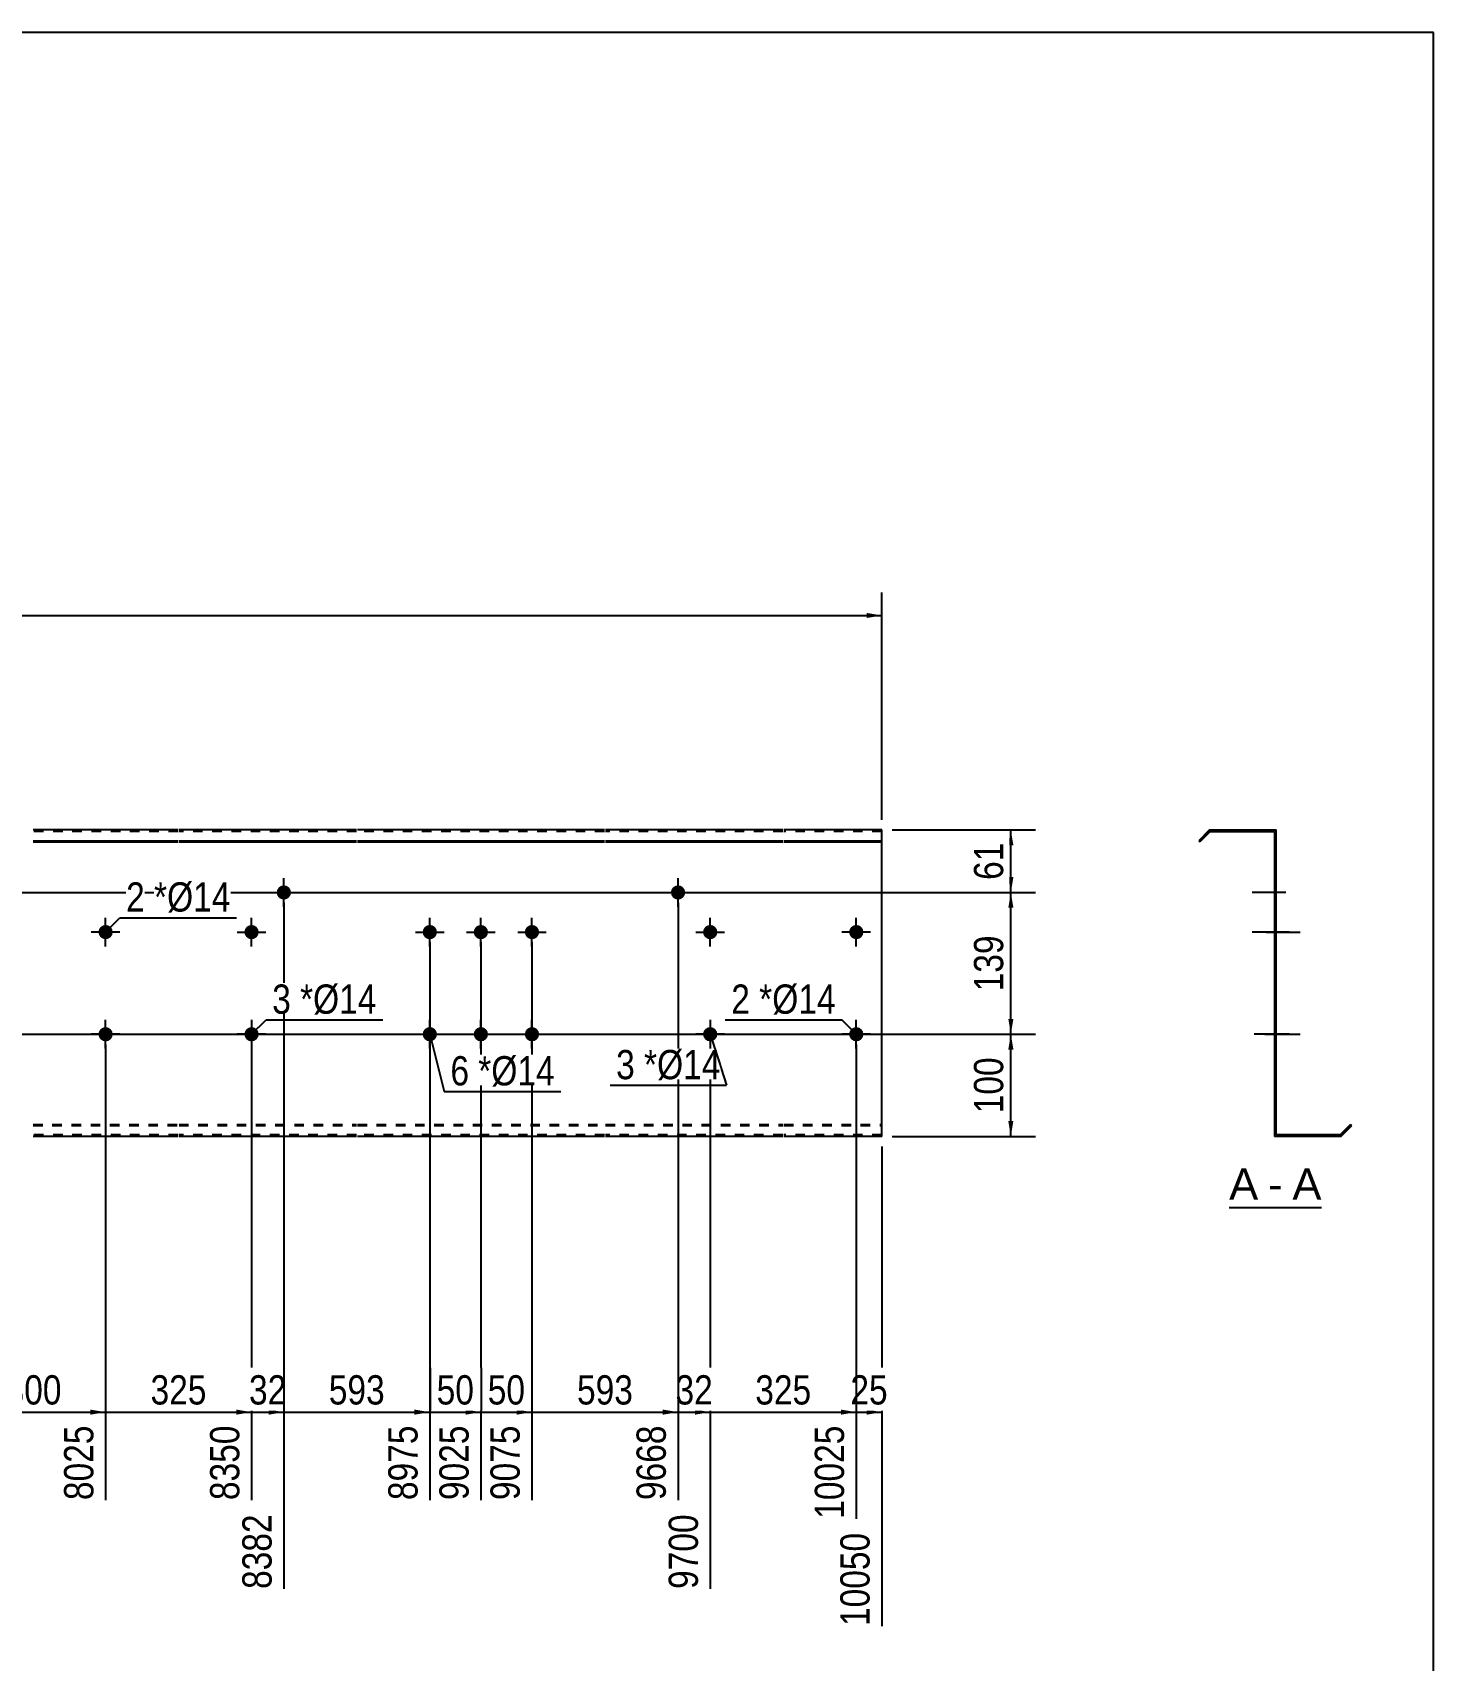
# Model space of a CAD drawing. Header units: millimetres. Extents: x -42 to 361, y -184 to 93.
# Drawn here: x 223.6 to 360.7, y -66.3 to 93.1 of the extents above; entities that cross this region are included whole.
import ezdxf

# ---------------------------------------------------------------- set-up
doc = ezdxf.new("R2010")
doc.units = ezdxf.units.MM
doc.linetypes.add('DXK_LINE_DOT1', pattern=[1.8814, 0.9407, -0.9407])
doc.styles.add('Arial', font='ARIAL.TTF', dxfattribs={"height": 0.2})
doc.styles.add('Arial Narrow', font='ARIALN.TTF', dxfattribs={"height": 0.2})

# ---------------------------------------------------------------- blocks, each defined once
blk = doc.blocks.new('Unknown-628701204-1200')
at = {"color": 5, "linetype": 'Continuous'}
for p, q in [((360.73, 93.07), (-39.27, 93.07)), ((360.73, -183.93), (360.73, 93.07))]:
    blk.add_line(p, q, dxfattribs=at)
blk = doc.blocks.new('Unknown-628701204-12 - 2001')
at = {"color": 7, "linetype": 'Continuous'}
blk.add_line((340.73, -21.95), (349.76, -21.95), dxfattribs=at)
at = {"color": 0, "linetype": 'Continuous'}
for points in [[(343.57, -21.2), (343.57, -18), (340.73, -18), (340.73, -21.2)], [(345.96, -21.2), (345.96, -18), (344.53, -18), (344.53, -21.2)], [(349.76, -21.2), (349.76, -18), (346.92, -18), (346.92, -21.2)]]:
    blk.add_wipeout(points, dxfattribs=at)
at = {"color": 96, "linetype": 'Continuous', "style": 'Arial'}
for s, p in [('A', (340.73, -21.2)), ('A', (346.92, -21.2)), ('-', (344.53, -21.2))]:
    blk.add_text(s, height=3.06, dxfattribs=at).set_placement(p)
blk = doc.blocks.new('Part-628701204-1239 - 1220')
at = {"color": 2, "linetype": 'Continuous'}
for p, q in [((237.83, 15), (223.64, 15)), ((255.29, 15), (237.93, 15)), ((279.58, 15), (255.39, 15)), ((297.03, 15), (279.68, 15)), ((306.73, 15), (297.13, 15)), ((306.73, 13.94), (306.73, 15)), ((223.64, 13.94), (237.83, 13.94)), ((223.64, 13.83), (237.83, 13.83)), ((237.93, 13.94), (255.29, 13.94)), ((237.93, 13.83), (255.29, 13.83)), ((255.39, 13.94), (279.58, 13.94)), ((255.39, 13.83), (279.58, 13.83)), ((279.68, 13.94), (297.03, 13.94)), ((279.68, 13.83), (297.03, 13.83)), ((297.13, 13.94), (306.73, 13.94)), ((297.13, 13.83), (306.73, 13.83)), ((306.73, -15), (306.73, 13.94)), ((237.83, -15), (223.64, -15)), ((255.29, -15), (237.93, -15)), ((279.58, -15), (255.39, -15)), ((297.03, -15), (279.68, -15)), ((306.73, -15), (297.13, -15))]:
    blk.add_line(p, q, dxfattribs=at)
at = {"color": 7, "linetype": 'DXK_LINE_DOT1'}
for p, q in [((237.83, 14.85), (223.64, 14.85)), ((255.29, 14.85), (237.93, 14.85)), ((279.58, 14.85), (255.39, 14.85)), ((297.03, 14.85), (279.68, 14.85)), ((306.73, 14.85), (297.13, 14.85)), ((223.64, -13.83), (237.83, -13.83)), ((223.64, -13.94), (237.83, -13.94)), ((237.93, -13.83), (255.29, -13.83)), ((237.93, -13.94), (255.29, -13.94)), ((255.39, -13.83), (279.58, -13.83)), ((255.39, -13.94), (279.58, -13.94)), ((279.68, -13.83), (297.03, -13.83)), ((279.68, -13.94), (297.03, -13.94)), ((297.13, -13.83), (306.73, -13.83)), ((297.13, -13.94), (306.73, -13.94)), ((237.83, -14.85), (223.64, -14.85)), ((255.29, -14.85), (237.93, -14.85)), ((279.58, -14.85), (255.39, -14.85)), ((297.03, -14.85), (279.68, -14.85)), ((306.73, -14.85), (297.13, -14.85))]:
    blk.add_line(p, q, dxfattribs=at)
blk = doc.blocks.new('Bolt-628701204-1305 - 1220')
at = {"linetype": 'Continuous'}
blk.add_hatch(color=3, dxfattribs=at).paths.add_polyline_path([(245.73, -5, -1), (244.33, -5, -1)])
at = {"color": 3, "linetype": 'Continuous'}
for p, q in [((245.03, -3.6), (245.03, -6.4)), ((246.43, -5), (243.63, -5))]:
    blk.add_line(p, q, dxfattribs=at)
blk = doc.blocks.new('Bolt-628701204-1300 - 1220')
at = {"linetype": 'Continuous'}
blk.add_hatch(color=3, dxfattribs=at).paths.add_polyline_path([(286.08, 8.88, -1), (287.48, 8.88, -1)])
at = {"color": 3, "linetype": 'Continuous'}
for p, q in [((286.78, 7.48), (286.78, 10.28)), ((285.38, 8.88), (288.18, 8.88))]:
    blk.add_line(p, q, dxfattribs=at)
blk = doc.blocks.new('Bolt-628701204-1267 - 1220')
at = {"linetype": 'Continuous'}
for points in [[(230.04, 5, -1), (231.44, 5, -1)], [(303.53, 5, -1), (304.93, 5, -1)]]:
    blk.add_hatch(color=3, dxfattribs=at).paths.add_polyline_path(points)
at = {"color": 3, "linetype": 'Continuous'}
for p, q in [((230.74, 3.6), (230.74, 6.4)), ((304.23, 3.6), (304.23, 6.4)), ((232.14, 5), (229.34, 5)), ((305.63, 5), (302.83, 5))]:
    blk.add_line(p, q, dxfattribs=at)
blk = doc.blocks.new('Bolt-628701204-1295 - 1220')
at = {"linetype": 'Continuous'}
blk.add_hatch(color=3, dxfattribs=at).paths.add_polyline_path([(247.49, 8.88, -1), (248.89, 8.88, -1)])
at = {"color": 3, "linetype": 'Continuous'}
for p, q in [((248.19, 7.48), (248.19, 10.28)), ((246.79, 8.88), (249.59, 8.88))]:
    blk.add_line(p, q, dxfattribs=at)
blk = doc.blocks.new('Bolt-628701204-1310 - 1220')
at = {"linetype": 'Continuous'}
blk.add_hatch(color=3, dxfattribs=at).paths.add_polyline_path([(244.33, 5, -1), (245.73, 5, -1)])
at = {"color": 3, "linetype": 'Continuous'}
for p, q in [((245.03, 3.6), (245.03, 6.4)), ((243.63, 5), (246.43, 5))]:
    blk.add_line(p, q, dxfattribs=at)
blk = doc.blocks.new('Bolt-628701204-1403 - 1220')
at = {"linetype": 'Continuous'}
blk.add_hatch(color=3, dxfattribs=at).paths.add_polyline_path([(289.23, 5, -1), (290.63, 5, -1)])
at = {"color": 3, "linetype": 'Continuous'}
for p, q in [((289.93, 3.6), (289.93, 6.4)), ((288.53, 5), (291.33, 5))]:
    blk.add_line(p, q, dxfattribs=at)
blk = doc.blocks.new('Bolt-628701204-1408 - 1220')
at = {"linetype": 'Continuous'}
blk.add_hatch(color=3, dxfattribs=at).paths.add_polyline_path([(290.63, -5, -1), (289.23, -5, -1)])
at = {"color": 3, "linetype": 'Continuous'}
for p, q in [((289.93, -3.6), (289.93, -6.4)), ((291.33, -5), (288.53, -5))]:
    blk.add_line(p, q, dxfattribs=at)
blk = doc.blocks.new('Bolt-628701204-1413 - 1220')
at = {"linetype": 'Continuous'}
for points in [[(261.78, 5, -1), (263.18, 5, -1)], [(266.78, 5, -1), (268.18, 5, -1)], [(271.78, 5, -1), (273.18, 5, -1)], [(261.78, -5, -1), (263.18, -5, -1)], [(266.78, -5, -1), (268.18, -5, -1)], [(271.78, -5, -1), (273.18, -5, -1)]]:
    blk.add_hatch(color=3, dxfattribs=at).paths.add_polyline_path(points)
at = {"color": 3, "linetype": 'Continuous'}
for p, q in [((262.48, 3.6), (262.48, 6.4)), ((267.48, 3.6), (267.48, 6.4)), ((272.48, 3.6), (272.48, 6.4)), ((261.08, 5), (263.88, 5)), ((266.08, 5), (268.88, 5)), ((271.08, 5), (273.88, 5)), ((262.48, -6.4), (262.48, -3.6)), ((267.48, -6.4), (267.48, -3.6)), ((272.48, -6.4), (272.48, -3.6)), ((261.08, -5), (263.88, -5)), ((266.08, -5), (268.88, -5)), ((271.08, -5), (273.88, -5))]:
    blk.add_line(p, q, dxfattribs=at)
blk = doc.blocks.new('Bolt-628701204-1418 - 1220')
at = {"linetype": 'Continuous'}
for points in [[(230.04, -5, -1), (231.44, -5, -1)], [(303.53, -5, -1), (304.93, -5, -1)]]:
    blk.add_hatch(color=3, dxfattribs=at).paths.add_polyline_path(points)
at = {"color": 3, "linetype": 'Continuous'}
for p, q in [((230.74, -6.4), (230.74, -3.6)), ((304.23, -6.4), (304.23, -3.6)), ((232.14, -5), (229.34, -5)), ((305.63, -5), (302.83, -5))]:
    blk.add_line(p, q, dxfattribs=at)
blk = doc.blocks.new('Bolt-628701204-2009 - 2001')
at = {"linetype": 'Continuous'}
blk.add_hatch(color=3, dxfattribs=at).paths.add_polyline_path([(345.32, -5.7), (345.32, -4.3), (345.17, -4.3), (345.17, -5.7)])
at = {"color": 3, "linetype": 'Continuous'}
for p, q in [((345.32, -4.3), (345.17, -4.3)), ((346.12, -5), (345.17, -5)), ((345.32, -5.7), (345.17, -5.7))]:
    blk.add_line(p, q, dxfattribs=at)
blk = doc.blocks.new('Bolt-628701204-2006 - 2001')
at = {"linetype": 'Continuous'}
blk.add_hatch(color=3, dxfattribs=at).paths.add_polyline_path([(345.32, -5.7), (345.32, -4.3), (345.17, -4.3), (345.17, -5.7)])
blk.add_hatch(color=3, dxfattribs=at).paths.add_polyline_path([(345.32, -5.7), (345.32, -4.3), (345.17, -4.3), (345.17, -5.7)])
at = {"color": 3, "linetype": 'Continuous'}
for p, q in [((345.17, -4.3), (345.32, -4.3)), ((345.17, -4.3), (345.32, -4.3)), ((344.22, -5), (346.97, -5)), ((344.22, -5), (346.97, -5)), ((345.17, -5.7), (345.32, -5.7)), ((345.17, -5.7), (345.32, -5.7))]:
    blk.add_line(p, q, dxfattribs=at)
blk = doc.blocks.new('Bolt-628701204-2007 - 2001')
at = {"linetype": 'Continuous'}
blk.add_hatch(color=3, dxfattribs=at).paths.add_polyline_path([(345.17, -4.3), (345.17, -5.7), (345.32, -5.7), (345.32, -4.3)])
blk.add_hatch(color=3, dxfattribs=at).paths.add_polyline_path([(345.17, -4.3), (345.17, -5.7), (345.32, -5.7), (345.32, -4.3)])
at = {"color": 3, "linetype": 'Continuous'}
for p, q in [((345.17, -4.3), (345.32, -4.3)), ((345.17, -4.3), (345.32, -4.3)), ((344.37, -5), (347.67, -5)), ((344.37, -5), (347.67, -5)), ((345.17, -5.7), (345.32, -5.7)), ((345.17, -5.7), (345.32, -5.7))]:
    blk.add_line(p, q, dxfattribs=at)
blk = doc.blocks.new('Bolt-628701204-2008 - 2001')
at = {"linetype": 'Continuous'}
for points in [[(345.17, 5.7), (345.17, 4.3), (345.32, 4.3), (345.32, 5.7)], [(345.17, 5.7), (345.17, 4.3), (345.32, 4.3), (345.32, 5.7)], [(345.17, 5.7), (345.17, 4.3), (345.32, 4.3), (345.32, 5.7)], [(345.17, -4.3), (345.17, -5.7), (345.32, -5.7), (345.32, -4.3)], [(345.17, -4.3), (345.17, -5.7), (345.32, -5.7), (345.32, -4.3)], [(345.17, -4.3), (345.17, -5.7), (345.32, -5.7), (345.32, -4.3)]]:
    blk.add_hatch(color=3, dxfattribs=at).paths.add_polyline_path(points)
at = {"color": 3, "linetype": 'Continuous'}
for p, q in [((346.62, 5), (343.32, 5)), ((346.62, 5), (343.32, 5)), ((346.62, 5), (343.32, 5)), ((345.32, 5.7), (345.17, 5.7)), ((345.32, 5.7), (345.17, 5.7)), ((345.32, 5.7), (345.17, 5.7)), ((345.32, 4.3), (345.17, 4.3)), ((345.32, 4.3), (345.17, 4.3)), ((345.32, 4.3), (345.17, 4.3)), ((345.32, -4.3), (345.17, -4.3)), ((345.32, -4.3), (345.17, -4.3)), ((345.32, -4.3), (345.17, -4.3)), ((346.62, -5), (343.32, -5)), ((346.62, -5), (343.32, -5)), ((346.62, -5), (343.32, -5)), ((345.32, -5.7), (345.17, -5.7)), ((345.32, -5.7), (345.17, -5.7)), ((345.32, -5.7), (345.17, -5.7))]:
    blk.add_line(p, q, dxfattribs=at)
blk = doc.blocks.new('Bolt-628701204-2010 - 2001')
at = {"linetype": 'Continuous'}
blk.add_hatch(color=3, dxfattribs=at).paths.add_polyline_path([(345.17, 5.7), (345.17, 4.3), (345.32, 4.3), (345.32, 5.7)])
at = {"color": 3, "linetype": 'Continuous'}
for p, q in [((346.27, 5), (342.97, 5)), ((345.32, 5.7), (345.17, 5.7)), ((345.32, 4.3), (345.17, 4.3))]:
    blk.add_line(p, q, dxfattribs=at)
blk = doc.blocks.new('Bolt-628701204-2011 - 2001')
at = {"linetype": 'Continuous'}
blk.add_hatch(color=3, dxfattribs=at).paths.add_polyline_path([(345.17, -4.3), (345.17, -5.7), (345.32, -5.7), (345.32, -4.3)])
blk.add_hatch(color=3, dxfattribs=at).paths.add_polyline_path([(345.17, -4.3), (345.17, -5.7), (345.32, -5.7), (345.32, -4.3)])
at = {"color": 3, "linetype": 'Continuous'}
for p, q in [((345.17, -4.3), (345.32, -4.3)), ((345.17, -4.3), (345.32, -4.3)), ((344.37, -5), (347.67, -5)), ((344.37, -5), (347.67, -5)), ((345.17, -5.7), (345.32, -5.7)), ((345.17, -5.7), (345.32, -5.7))]:
    blk.add_line(p, q, dxfattribs=at)
blk = doc.blocks.new('Bolt-628701204-2012 - 2001')
at = {"linetype": 'Continuous'}
for points in [[(345.17, 5.7), (345.17, 4.3), (345.32, 4.3), (345.32, 5.7)], [(345.17, 5.7), (345.17, 4.3), (345.32, 4.3), (345.32, 5.7)], [(345.17, 5.7), (345.17, 4.3), (345.32, 4.3), (345.32, 5.7)], [(345.17, -4.3), (345.17, -5.7), (345.32, -5.7), (345.32, -4.3)], [(345.17, -4.3), (345.17, -5.7), (345.32, -5.7), (345.32, -4.3)], [(345.17, -4.3), (345.17, -5.7), (345.32, -5.7), (345.32, -4.3)]]:
    blk.add_hatch(color=3, dxfattribs=at).paths.add_polyline_path(points)
at = {"color": 3, "linetype": 'Continuous'}
for p, q in [((346.62, 5), (343.32, 5)), ((346.62, 5), (343.32, 5)), ((346.62, 5), (343.32, 5)), ((345.32, 5.7), (345.17, 5.7)), ((345.32, 5.7), (345.17, 5.7)), ((345.32, 5.7), (345.17, 5.7)), ((345.32, 4.3), (345.17, 4.3)), ((345.32, 4.3), (345.17, 4.3)), ((345.32, 4.3), (345.17, 4.3)), ((345.32, -4.3), (345.17, -4.3)), ((345.32, -4.3), (345.17, -4.3)), ((345.32, -4.3), (345.17, -4.3)), ((346.62, -5), (343.32, -5)), ((346.62, -5), (343.32, -5)), ((346.62, -5), (343.32, -5)), ((345.32, -5.7), (345.17, -5.7)), ((345.32, -5.7), (345.17, -5.7)), ((345.32, -5.7), (345.17, -5.7))]:
    blk.add_line(p, q, dxfattribs=at)
blk = doc.blocks.new('Bolt-628701204-2013 - 2001')
at = {"linetype": 'Continuous'}
blk.add_hatch(color=3, dxfattribs=at).paths.add_polyline_path([(345.32, -5.7), (345.32, -4.3), (345.17, -4.3), (345.17, -5.7)])
at = {"color": 3, "linetype": 'Continuous'}
for p, q in [((345.32, -4.3), (345.17, -4.3)), ((346.12, -5), (345.17, -5)), ((345.32, -5.7), (345.17, -5.7))]:
    blk.add_line(p, q, dxfattribs=at)
blk = doc.blocks.new('Bolt-628701204-2014 - 2001')
at = {"linetype": 'Continuous'}
blk.add_hatch(color=3, dxfattribs=at).paths.add_polyline_path([(345.17, 5.7), (345.17, 4.3), (345.32, 4.3), (345.32, 5.7)])
at = {"color": 3, "linetype": 'Continuous'}
for p, q in [((346.27, 5), (342.97, 5)), ((345.32, 5.7), (345.17, 5.7)), ((345.32, 4.3), (345.17, 4.3))]:
    blk.add_line(p, q, dxfattribs=at)
blk = doc.blocks.new('Bolt-628701204-2015 - 2001')
at = {"linetype": 'Continuous'}
blk.add_hatch(color=3, dxfattribs=at).paths.add_polyline_path([(345.32, -5.7), (345.32, -4.3), (345.17, -4.3), (345.17, -5.7)])
blk.add_hatch(color=3, dxfattribs=at).paths.add_polyline_path([(345.32, -5.7), (345.32, -4.3), (345.17, -4.3), (345.17, -5.7)])
at = {"color": 3, "linetype": 'Continuous'}
for p, q in [((345.17, -4.3), (345.32, -4.3)), ((345.17, -4.3), (345.32, -4.3)), ((344.22, -5), (346.97, -5)), ((344.22, -5), (346.97, -5)), ((345.17, -5.7), (345.32, -5.7)), ((345.17, -5.7), (345.32, -5.7))]:
    blk.add_line(p, q, dxfattribs=at)
blk = doc.blocks.new('Bolt-628701204-2016 - 2001')
at = {"linetype": 'Continuous'}
blk.add_hatch(color=3, dxfattribs=at).paths.add_polyline_path([(345.32, -5.7), (345.32, -4.3), (345.17, -4.3), (345.17, -5.7)])
blk.add_hatch(color=3, dxfattribs=at).paths.add_polyline_path([(345.32, -5.7), (345.32, -4.3), (345.17, -4.3), (345.17, -5.7)])
at = {"color": 3, "linetype": 'Continuous'}
for p, q in [((345.17, -4.3), (345.32, -4.3)), ((345.17, -4.3), (345.32, -4.3)), ((344.22, -5), (346.97, -5)), ((344.22, -5), (346.97, -5)), ((345.17, -5.7), (345.32, -5.7)), ((345.17, -5.7), (345.32, -5.7))]:
    blk.add_line(p, q, dxfattribs=at)
blk = doc.blocks.new('Bolt-628701204-2017 - 2001')
at = {"linetype": 'Continuous'}
blk.add_hatch(color=3, dxfattribs=at).paths.add_polyline_path([(345.32, -5.7), (345.32, -4.3), (345.17, -4.3), (345.17, -5.7)])
blk.add_hatch(color=3, dxfattribs=at).paths.add_polyline_path([(345.32, -5.7), (345.32, -4.3), (345.17, -4.3), (345.17, -5.7)])
at = {"color": 3, "linetype": 'Continuous'}
for p, q in [((345.17, -4.3), (345.32, -4.3)), ((345.17, -4.3), (345.32, -4.3)), ((344.22, -5), (346.97, -5)), ((344.22, -5), (346.97, -5)), ((345.17, -5.7), (345.32, -5.7)), ((345.17, -5.7), (345.32, -5.7))]:
    blk.add_line(p, q, dxfattribs=at)
blk = doc.blocks.new('Bolt-628701204-2018 - 2001')
at = {"linetype": 'Continuous'}
for points in [[(345.32, 4.3), (345.32, 5.7), (345.17, 5.7), (345.17, 4.3)], [(345.32, -5.7), (345.32, -4.3), (345.17, -4.3), (345.17, -5.7)]]:
    blk.add_hatch(color=3, dxfattribs=at).paths.add_polyline_path(points)
at = {"color": 3, "linetype": 'Continuous'}
for p, q in [((345.32, 5), (343.17, 5)), ((345.32, 5.7), (345.17, 5.7)), ((345.32, 4.3), (345.17, 4.3)), ((345.32, -4.3), (345.17, -4.3)), ((345.32, -5), (343.17, -5)), ((345.32, -5.7), (345.17, -5.7))]:
    blk.add_line(p, q, dxfattribs=at)
blk = doc.blocks.new('Bolt-628701204-2019 - 2001')
at = {"linetype": 'Continuous'}
blk.add_hatch(color=3, dxfattribs=at).paths.add_polyline_path([(345.17, 5.7), (345.17, 4.3), (345.32, 4.3), (345.32, 5.7)])
at = {"color": 3, "linetype": 'Continuous'}
for p, q in [((346.27, 5), (342.97, 5)), ((345.32, 5.7), (345.17, 5.7)), ((345.32, 4.3), (345.17, 4.3))]:
    blk.add_line(p, q, dxfattribs=at)
blk = doc.blocks.new('Bolt-628701204-2020 - 2001')
at = {"linetype": 'Continuous'}
blk.add_hatch(color=3, dxfattribs=at).paths.add_polyline_path([(345.32, -5.7), (345.32, -4.3), (345.17, -4.3), (345.17, -5.7)])
at = {"color": 3, "linetype": 'Continuous'}
for p, q in [((345.32, -4.3), (345.17, -4.3)), ((346.12, -5), (345.17, -5)), ((345.32, -5.7), (345.17, -5.7))]:
    blk.add_line(p, q, dxfattribs=at)
blk = doc.blocks.new('Bolt-628701204-2021 - 2001')
at = {"linetype": 'Continuous'}
blk.add_hatch(color=3, dxfattribs=at).paths.add_polyline_path([(345.17, 9.58), (345.17, 8.18), (345.32, 8.18), (345.32, 9.58)])
at = {"color": 3, "linetype": 'Continuous'}
for p, q in [((345.32, 9.58), (345.17, 9.58)), ((346.27, 8.88), (342.97, 8.88)), ((345.32, 8.18), (345.17, 8.18))]:
    blk.add_line(p, q, dxfattribs=at)
blk = doc.blocks.new('Bolt-628701204-2022 - 2001')
at = {"linetype": 'Continuous'}
blk.add_hatch(color=3, dxfattribs=at).paths.add_polyline_path([(345.17, 9.58), (345.17, 8.18), (345.32, 8.18), (345.32, 9.58)])
at = {"color": 3, "linetype": 'Continuous'}
for p, q in [((345.32, 9.58), (345.17, 9.58)), ((346.27, 8.88), (342.97, 8.88)), ((345.32, 8.18), (345.17, 8.18))]:
    blk.add_line(p, q, dxfattribs=at)
blk = doc.blocks.new('Bolt-628701204-2023 - 2001')
at = {"linetype": 'Continuous'}
blk.add_hatch(color=3, dxfattribs=at).paths.add_polyline_path([(345.17, 5.7), (345.17, 4.3), (345.32, 4.3), (345.32, 5.7)])
blk.add_hatch(color=3, dxfattribs=at).paths.add_polyline_path([(345.17, 5.7), (345.17, 4.3), (345.32, 4.3), (345.32, 5.7)])
at = {"color": 3, "linetype": 'Continuous'}
for p, q in [((344.37, 5), (347.67, 5)), ((344.37, 5), (347.67, 5)), ((345.17, 5.7), (345.32, 5.7)), ((345.17, 5.7), (345.32, 5.7)), ((345.17, 4.3), (345.32, 4.3)), ((345.17, 4.3), (345.32, 4.3))]:
    blk.add_line(p, q, dxfattribs=at)
blk = doc.blocks.new('Part-628701204-2024 - 2001')
at = {"color": 2, "linetype": 'Continuous'}
for p, q in [((338.82, 15), (337.76, 13.94)), ((338.88, 14.85), (337.86, 13.83)), ((338.82, 15), (345.32, 15)), ((338.88, 14.85), (345.17, 14.85)), ((345.17, 14.85), (345.17, -15)), ((345.32, -14.85), (345.32, 15)), ((337.76, 13.94), (337.86, 13.83)), ((351.61, -14.85), (352.62, -13.83)), ((351.67, -15), (352.73, -13.94)), ((352.73, -13.94), (352.62, -13.83)), ((351.67, -15), (345.17, -15)), ((351.61, -14.85), (345.32, -14.85))]:
    blk.add_line(p, q, dxfattribs=at)
blk = doc.blocks.new('Bolt-628701204-2025 - 2001')
at = {"linetype": 'Continuous'}
blk.add_hatch(color=3, dxfattribs=at).paths.add_polyline_path([(345.17, 5.7), (345.17, 4.3), (345.32, 4.3), (345.32, 5.7)])
blk.add_hatch(color=3, dxfattribs=at).paths.add_polyline_path([(345.17, 5.7), (345.17, 4.3), (345.32, 4.3), (345.32, 5.7)])
at = {"color": 3, "linetype": 'Continuous'}
for p, q in [((344.37, 5), (347.67, 5)), ((344.37, 5), (347.67, 5)), ((345.17, 5.7), (345.32, 5.7)), ((345.17, 5.7), (345.32, 5.7)), ((345.17, 4.3), (345.32, 4.3)), ((345.17, 4.3), (345.32, 4.3))]:
    blk.add_line(p, q, dxfattribs=at)
blk = doc.blocks.new('Bolt-628701204-2026 - 2001')
at = {"linetype": 'Continuous'}
blk.add_hatch(color=3, dxfattribs=at).paths.add_polyline_path([(345.17, 9.58), (345.17, 8.18), (345.32, 8.18), (345.32, 9.58)])
at = {"color": 3, "linetype": 'Continuous'}
for p, q in [((345.32, 9.58), (345.17, 9.58)), ((346.27, 8.88), (342.97, 8.88)), ((345.32, 8.18), (345.17, 8.18))]:
    blk.add_line(p, q, dxfattribs=at)
blk = doc.blocks.new('Bolt-628701204-2027 - 2001')
at = {"linetype": 'Continuous'}
blk.add_hatch(color=3, dxfattribs=at).paths.add_polyline_path([(345.17, 9.58), (345.17, 8.18), (345.32, 8.18), (345.32, 9.58)])
at = {"color": 3, "linetype": 'Continuous'}
for p, q in [((345.32, 9.58), (345.17, 9.58)), ((346.27, 8.88), (342.97, 8.88)), ((345.32, 8.18), (345.17, 8.18))]:
    blk.add_line(p, q, dxfattribs=at)
blk = doc.blocks.new('Bolt-628701204-2028 - 2001')
at = {"linetype": 'Continuous'}
blk.add_hatch(color=3, dxfattribs=at).paths.add_polyline_path([(345.32, -5.7), (345.32, -4.3), (345.17, -4.3), (345.17, -5.7)])
at = {"color": 3, "linetype": 'Continuous'}
for p, q in [((345.32, -4.3), (345.17, -4.3)), ((346.12, -5), (345.17, -5)), ((345.32, -5.7), (345.17, -5.7))]:
    blk.add_line(p, q, dxfattribs=at)
blk = doc.blocks.new('Bolt-628701204-2029 - 2001')
at = {"linetype": 'Continuous'}
blk.add_hatch(color=3, dxfattribs=at).paths.add_polyline_path([(345.17, 5.7), (345.17, 4.3), (345.32, 4.3), (345.32, 5.7)])
at = {"color": 3, "linetype": 'Continuous'}
for p, q in [((346.27, 5), (342.97, 5)), ((345.32, 5.7), (345.17, 5.7)), ((345.32, 4.3), (345.17, 4.3))]:
    blk.add_line(p, q, dxfattribs=at)
blk = doc.blocks.new('Bolt-628701204-3229 - 2001')
at = {"linetype": 'Continuous'}
blk.add_hatch(color=3, dxfattribs=at).paths.add_polyline_path([(345.32, -5.7), (345.32, -4.3), (345.17, -4.3), (345.17, -5.7)])
blk.add_hatch(color=3, dxfattribs=at).paths.add_polyline_path([(345.32, -5.7), (345.32, -4.3), (345.17, -4.3), (345.17, -5.7)])
at = {"color": 3, "linetype": 'Continuous'}
for p, q in [((345.17, -4.3), (345.32, -4.3)), ((345.17, -4.3), (345.32, -4.3)), ((344.22, -5), (346.97, -5)), ((344.22, -5), (346.97, -5)), ((345.17, -5.7), (345.32, -5.7)), ((345.17, -5.7), (345.32, -5.7))]:
    blk.add_line(p, q, dxfattribs=at)
blk = doc.blocks.new('StraightDimension-628701204-4107 - 1220')
at = {"linetype": 'Continuous'}
blk.add_hatch(color=7, dxfattribs=at).paths.add_polyline_path([(270.98, -41.75), (272.48, -42), (270.98, -42.25)])
at = {"color": 7, "linetype": 'Continuous'}
for p, q in [((267.48, 4), (267.48, -50.61)), ((272.48, 4), (272.48, -50.61)), ((267.48, -42), (272.48, -42))]:
    blk.add_line(p, q, dxfattribs=at)
at = {"color": 0}
blk.add_wipeout([(272.41, -41.85), (272.41, -37.65), (267.55, -37.65), (267.55, -41.85)], dxfattribs=at)
at = {"color": 0, "linetype": 'Continuous'}
blk.add_wipeout([(271.88, -42.7), (267.68, -42.7), (267.68, -51.21), (271.88, -51.21)], dxfattribs=at)
at = {"color": 3, "style": 'Arial Narrow'}
blk.add_text('50', height=2.863, dxfattribs=at).set_placement((268.15, -41.25))
at = {"color": 3, "linetype": 'Continuous', "style": 'Arial Narrow'}
blk.add_text('9075', height=2.863, rotation=90.0002, dxfattribs=at).set_placement((271.28, -50.61))
blk = doc.blocks.new('StraightDimension-628701204-2171 - 1220')
at = {"linetype": 'Continuous'}
for points in [[(319.11, -6.5), (319.36, -5), (319.61, -6.5)], [(319.61, -13.5), (319.36, -15), (319.11, -13.5)]]:
    blk.add_hatch(color=7, dxfattribs=at).paths.add_polyline_path(points)
at = {"color": 7, "linetype": 'Continuous'}
for p, q in [((84.44, -5), (321.76, -5)), ((319.36, -15), (319.36, -5)), ((307.73, -15), (321.76, -15))]:
    blk.add_line(p, q, dxfattribs=at)
at = {"color": 0}
blk.add_wipeout([(319.21, -6.66), (315.01, -6.66), (315.01, -13.34), (319.21, -13.34)], dxfattribs=at)
at = {"color": 3, "style": 'Arial Narrow'}
blk.add_text('100', height=2.863, rotation=90.0002, dxfattribs=at).set_placement((318.61, -12.74))
blk = doc.blocks.new('StraightDimension-628701204-1456 - 1220')
at = {"linetype": 'Continuous'}
blk.add_hatch(color=7, dxfattribs=at).paths.add_polyline_path([(305.23, 36.25), (306.73, 36), (305.23, 35.75)])
at = {"color": 7, "linetype": 'Continuous'}
for p, q in [((306.73, 16), (306.73, 38.25)), ((0, 36), (306.73, 36))]:
    blk.add_line(p, q, dxfattribs=at)
blk = doc.blocks.new('StraightDimension-628701204-4111 - 1220')
at = {"linetype": 'Continuous'}
blk.add_hatch(color=7, dxfattribs=at).paths.add_polyline_path([(243.53, -41.75), (245.03, -42), (243.53, -42.25)])
at = {"color": 7, "linetype": 'Continuous'}
for p, q in [((230.74, -6), (230.74, -50.61)), ((245.03, -6), (245.03, -50.61)), ((230.74, -42), (245.03, -42))]:
    blk.add_line(p, q, dxfattribs=at)
at = {"color": 0}
blk.add_wipeout([(241.23, -41.85), (241.23, -37.65), (234.54, -37.65), (234.54, -41.85)], dxfattribs=at)
at = {"color": 0, "linetype": 'Continuous'}
blk.add_wipeout([(244.43, -42.7), (240.23, -42.7), (240.23, -51.21), (244.43, -51.21)], dxfattribs=at)
at = {"color": 3, "style": 'Arial Narrow'}
blk.add_text('325', height=2.863, dxfattribs=at).set_placement((235.14, -41.25))
at = {"color": 3, "linetype": 'Continuous', "style": 'Arial Narrow'}
blk.add_text('8350', height=2.863, rotation=90.0002, dxfattribs=at).set_placement((243.83, -50.61))
blk = doc.blocks.new('StraightDimension-628701204-2170 - 1220')
at = {"linetype": 'Continuous'}
for points in [[(319.11, 7.38), (319.36, 8.88), (319.61, 7.38)], [(319.61, -3.5), (319.36, -5), (319.11, -3.5)]]:
    blk.add_hatch(color=7, dxfattribs=at).paths.add_polyline_path(points)
at = {"color": 7, "linetype": 'Continuous'}
for p, q in [((66.99, 8.88), (321.76, 8.88)), ((319.36, -5), (319.36, 8.88)), ((84.44, -5), (321.76, -5))]:
    blk.add_line(p, q, dxfattribs=at)
at = {"color": 0}
blk.add_wipeout([(319.21, 5.28), (315.01, 5.28), (315.01, -1.4), (319.21, -1.4)], dxfattribs=at)
at = {"color": 3, "style": 'Arial Narrow'}
blk.add_text('139', height=2.863, rotation=90.0002, dxfattribs=at).set_placement((318.61, -0.8))
blk = doc.blocks.new('StraightDimension-628701204-4110 - 1220')
at = {"linetype": 'Continuous'}
blk.add_hatch(color=7, dxfattribs=at).paths.add_polyline_path([(246.69, -41.75), (248.19, -42), (246.69, -42.25)])
at = {"color": 7, "linetype": 'Continuous'}
for p, q in [((248.19, 7.88), (248.19, -59.31)), ((245.03, -6), (245.03, -50.61)), ((245.03, -42), (248.19, -42))]:
    blk.add_line(p, q, dxfattribs=at)
at = {"color": 0}
blk.add_wipeout([(249.04, -41.85), (249.04, -37.65), (244.18, -37.65), (244.18, -41.85)], dxfattribs=at)
at = {"color": 0, "linetype": 'Continuous'}
blk.add_wipeout([(247.59, -51.4), (243.39, -51.4), (243.39, -59.91), (247.59, -59.91)], dxfattribs=at)
at = {"color": 3, "style": 'Arial Narrow'}
blk.add_text('32', height=2.863, dxfattribs=at).set_placement((244.78, -41.25))
at = {"color": 3, "linetype": 'Continuous', "style": 'Arial Narrow'}
blk.add_text('8382', height=2.863, rotation=90.0002, dxfattribs=at).set_placement((246.99, -59.31))
blk = doc.blocks.new('StraightDimension-628701204-4103 - 1220')
at = {"linetype": 'Continuous'}
blk.add_hatch(color=7, dxfattribs=at).paths.add_polyline_path([(305.23, -41.75), (306.73, -42), (305.23, -42.25)])
at = {"color": 7, "linetype": 'Continuous'}
for p, q in [((304.23, -6), (304.23, -52.44)), ((306.73, -16), (306.73, -62.94)), ((304.23, -42), (306.73, -42))]:
    blk.add_line(p, q, dxfattribs=at)
at = {"color": 0}
blk.add_wipeout([(307.91, -41.85), (307.91, -37.65), (303.05, -37.65), (303.05, -41.85)], dxfattribs=at)
at = {"color": 0, "linetype": 'Continuous'}
blk.add_wipeout([(306.13, -53.2), (301.93, -53.2), (301.93, -63.54), (306.13, -63.54)], dxfattribs=at)
at = {"color": 3, "style": 'Arial Narrow'}
blk.add_text('25', height=2.863, dxfattribs=at).set_placement((303.65, -41.25))
at = {"color": 3, "linetype": 'Continuous', "style": 'Arial Narrow'}
blk.add_text('10050', height=2.863, rotation=90.0002, dxfattribs=at).set_placement((305.53, -62.94))
blk = doc.blocks.new('StraightDimension-628701204-2169 - 1220')
at = {"linetype": 'Continuous'}
for points in [[(319.11, 13.5), (319.36, 15), (319.61, 13.5)], [(319.61, 10.38), (319.36, 8.88), (319.11, 10.38)]]:
    blk.add_hatch(color=7, dxfattribs=at).paths.add_polyline_path(points)
at = {"color": 7, "linetype": 'Continuous'}
for p, q in [((307.73, 15), (321.76, 15)), ((319.36, 8.88), (319.36, 15)), ((66.99, 8.88), (321.76, 8.88))]:
    blk.add_line(p, q, dxfattribs=at)
at = {"color": 0}
blk.add_wipeout([(319.21, 14.37), (315.01, 14.37), (315.01, 9.51), (319.21, 9.51)], dxfattribs=at)
at = {"color": 3, "style": 'Arial Narrow'}
blk.add_text('61', height=2.863, rotation=90.0002, dxfattribs=at).set_placement((318.61, 10.11))
blk = doc.blocks.new('StraightDimension-628701204-4104 - 1220')
at = {"linetype": 'Continuous'}
blk.add_hatch(color=7, dxfattribs=at).paths.add_polyline_path([(302.73, -41.75), (304.23, -42), (302.73, -42.25)])
at = {"color": 7, "linetype": 'Continuous'}
for p, q in [((289.93, -6), (289.93, -59.31)), ((304.23, -6), (304.23, -52.44)), ((289.93, -42), (304.23, -42))]:
    blk.add_line(p, q, dxfattribs=at)
at = {"color": 0}
blk.add_wipeout([(300.42, -41.85), (300.42, -37.65), (293.74, -37.65), (293.74, -41.85)], dxfattribs=at)
at = {"color": 0, "linetype": 'Continuous'}
blk.add_wipeout([(303.63, -42.7), (299.43, -42.7), (299.43, -53.04), (303.63, -53.04)], dxfattribs=at)
at = {"color": 3, "style": 'Arial Narrow'}
blk.add_text('325', height=2.863, dxfattribs=at).set_placement((294.34, -41.25))
at = {"color": 3, "linetype": 'Continuous', "style": 'Arial Narrow'}
blk.add_text('10025', height=2.863, rotation=90.0002, dxfattribs=at).set_placement((303.03, -52.44))
blk = doc.blocks.new('StraightDimension-628701204-4105 - 1220')
at = {"linetype": 'Continuous'}
blk.add_hatch(color=7, dxfattribs=at).paths.add_polyline_path([(288.43, -41.75), (289.93, -42), (288.43, -42.25)])
at = {"color": 7, "linetype": 'Continuous'}
for p, q in [((286.78, 7.88), (286.78, -50.61)), ((289.93, -6), (289.93, -59.31)), ((286.78, -42), (289.93, -42))]:
    blk.add_line(p, q, dxfattribs=at)
at = {"color": 0}
blk.add_wipeout([(290.78, -41.85), (290.78, -37.65), (285.93, -37.65), (285.93, -41.85)], dxfattribs=at)
at = {"color": 0, "linetype": 'Continuous'}
blk.add_wipeout([(289.33, -51.4), (285.13, -51.4), (285.13, -59.91), (289.33, -59.91)], dxfattribs=at)
at = {"color": 3, "style": 'Arial Narrow'}
blk.add_text('32', height=2.863, dxfattribs=at).set_placement((286.53, -41.25))
at = {"color": 3, "linetype": 'Continuous', "style": 'Arial Narrow'}
blk.add_text('9700', height=2.863, rotation=90.0002, dxfattribs=at).set_placement((288.73, -59.31))
blk = doc.blocks.new('StraightDimension-628701204-4106 - 1220')
at = {"linetype": 'Continuous'}
blk.add_hatch(color=7, dxfattribs=at).paths.add_polyline_path([(285.28, -41.75), (286.78, -42), (285.28, -42.25)])
at = {"color": 7, "linetype": 'Continuous'}
for p, q in [((286.78, 7.88), (286.78, -50.61)), ((272.48, 4), (272.48, -50.61)), ((272.48, -42), (286.78, -42))]:
    blk.add_line(p, q, dxfattribs=at)
at = {"color": 0}
blk.add_wipeout([(282.97, -41.85), (282.97, -37.65), (276.29, -37.65), (276.29, -41.85)], dxfattribs=at)
at = {"color": 0, "linetype": 'Continuous'}
blk.add_wipeout([(286.18, -42.7), (281.98, -42.7), (281.98, -51.21), (286.18, -51.21)], dxfattribs=at)
at = {"color": 3, "style": 'Arial Narrow'}
blk.add_text('593', height=2.863, dxfattribs=at).set_placement((276.89, -41.25))
at = {"color": 3, "linetype": 'Continuous', "style": 'Arial Narrow'}
blk.add_text('9668', height=2.863, rotation=90.0002, dxfattribs=at).set_placement((285.58, -50.61))
blk = doc.blocks.new('StraightDimension-628701204-4108 - 1220')
at = {"linetype": 'Continuous'}
blk.add_hatch(color=7, dxfattribs=at).paths.add_polyline_path([(265.98, -41.75), (267.48, -42), (265.98, -42.25)])
at = {"color": 7, "linetype": 'Continuous'}
for p, q in [((262.48, 4), (262.48, -50.61)), ((267.48, 4), (267.48, -50.61)), ((262.48, -42), (267.48, -42))]:
    blk.add_line(p, q, dxfattribs=at)
at = {"color": 0}
blk.add_wipeout([(267.41, -41.85), (267.41, -37.65), (262.55, -37.65), (262.55, -41.85)], dxfattribs=at)
at = {"color": 0, "linetype": 'Continuous'}
blk.add_wipeout([(266.88, -42.7), (262.68, -42.7), (262.68, -51.21), (266.88, -51.21)], dxfattribs=at)
at = {"color": 3, "style": 'Arial Narrow'}
blk.add_text('50', height=2.863, dxfattribs=at).set_placement((263.15, -41.25))
at = {"color": 3, "linetype": 'Continuous', "style": 'Arial Narrow'}
blk.add_text('9025', height=2.863, rotation=90.0002, dxfattribs=at).set_placement((266.28, -50.61))
blk = doc.blocks.new('StraightDimension-628701204-4109 - 1220')
at = {"linetype": 'Continuous'}
blk.add_hatch(color=7, dxfattribs=at).paths.add_polyline_path([(260.98, -41.75), (262.48, -42), (260.98, -42.25)])
at = {"color": 7, "linetype": 'Continuous'}
for p, q in [((248.19, 7.88), (248.19, -59.31)), ((262.48, 4), (262.48, -50.61)), ((248.19, -42), (262.48, -42))]:
    blk.add_line(p, q, dxfattribs=at)
at = {"color": 0}
blk.add_wipeout([(258.68, -41.85), (258.68, -37.65), (251.99, -37.65), (251.99, -41.85)], dxfattribs=at)
at = {"color": 0, "linetype": 'Continuous'}
blk.add_wipeout([(261.88, -42.7), (257.68, -42.7), (257.68, -51.21), (261.88, -51.21)], dxfattribs=at)
at = {"color": 3, "style": 'Arial Narrow'}
blk.add_text('593', height=2.863, dxfattribs=at).set_placement((252.59, -41.25))
at = {"color": 3, "linetype": 'Continuous', "style": 'Arial Narrow'}
blk.add_text('8975', height=2.863, rotation=90.0002, dxfattribs=at).set_placement((261.28, -50.61))
blk = doc.blocks.new('StraightDimension-628701204-4112 - 1220')
at = {"linetype": 'Continuous'}
blk.add_hatch(color=7, dxfattribs=at).paths.add_polyline_path([(229.24, -41.75), (230.74, -42), (229.24, -42.25)])
at = {"color": 7, "linetype": 'Continuous'}
for p, q in [((216.64, -6), (216.64, -50.61)), ((230.74, -6), (230.74, -50.61)), ((216.64, -42), (230.74, -42))]:
    blk.add_line(p, q, dxfattribs=at)
at = {"color": 0}
blk.add_wipeout([(227.03, -41.85), (227.03, -37.65), (220.35, -37.65), (220.35, -41.85)], dxfattribs=at)
at = {"color": 0, "linetype": 'Continuous'}
blk.add_wipeout([(230.14, -42.7), (225.94, -42.7), (225.94, -51.21), (230.14, -51.21)], dxfattribs=at)
at = {"color": 3, "style": 'Arial Narrow'}
blk.add_text('300', height=2.863, dxfattribs=at).set_placement((220.95, -41.25))
at = {"color": 3, "linetype": 'Continuous', "style": 'Arial Narrow'}
blk.add_text('8025', height=2.863, rotation=90.0002, dxfattribs=at).set_placement((229.54, -50.61))
blk = doc.blocks.new('Mark-628701204-1263 - 1220')
at = {"color": 0}
for points in [[(234.58, 7.01), (234.58, 10.01), (232.75, 10.01), (232.75, 7.01)], [(236.76, 7.01), (236.76, 10.01), (235.48, 10.01), (235.48, 7.01)]]:
    blk.add_wipeout(points, dxfattribs=at)
for points in [[(234.58, 7.01), (234.58, 10.01), (232.75, 10.01), (232.75, 7.01)], [(236.76, 7.01), (236.76, 10.01), (235.48, 10.01), (235.48, 7.01)]]:
    blk.add_wipeout(points, dxfattribs=at)
at = {"color": 7, "linetype": 'Continuous'}
blk.add_line((230.74, 5), (232.15, 6.41), dxfattribs=at)
at = {"color": 3, "style": 'Arial Narrow'}
blk.add_text('2', height=2.86, dxfattribs=at).set_placement((232.75, 7.01))
at = {"color": 0}
blk.add_wipeout([(242.97, 7.01), (242.97, 10.01), (236.76, 10.01), (236.76, 7.01)], dxfattribs=at)
blk.add_wipeout([(242.97, 7.01), (242.97, 10.01), (236.76, 10.01), (236.76, 7.01)], dxfattribs=at)
at = {"color": 7, "linetype": 'Continuous'}
blk.add_line((232.15, 6.41), (243.57, 6.41), dxfattribs=at)
at = {"color": 3, "style": 'Arial Narrow'}
for s, height, p in [('*', 2.86, (235.48, 7.01)), ('Ø14', 2.863, (236.76, 7.01))]:
    blk.add_text(s, height=height, dxfattribs=at).set_placement(p)
blk = doc.blocks.new('Mark-628701204-1409 - 1220')
at = {"color": 0}
for points in [[(266.32, -10.01), (266.32, -7.01), (264.5, -7.01), (264.5, -10.01)], [(268.5, -10.01), (268.5, -7.01), (267.22, -7.01), (267.22, -10.01)]]:
    blk.add_wipeout(points, dxfattribs=at)
for points in [[(266.32, -10.01), (266.32, -7.01), (264.5, -7.01), (264.5, -10.01)], [(268.5, -10.01), (268.5, -7.01), (267.22, -7.01), (267.22, -10.01)]]:
    blk.add_wipeout(points, dxfattribs=at)
at = {"color": 7, "linetype": 'Continuous'}
blk.add_line((262.48, -5), (263.9, -10.61), dxfattribs=at)
at = {"color": 3, "style": 'Arial Narrow'}
blk.add_text('6', height=2.86, dxfattribs=at).set_placement((264.5, -10.01))
at = {"color": 0}
blk.add_wipeout([(274.72, -10.01), (274.72, -7.01), (268.5, -7.01), (268.5, -10.01)], dxfattribs=at)
blk.add_wipeout([(274.72, -10.01), (274.72, -7.01), (268.5, -7.01), (268.5, -10.01)], dxfattribs=at)
at = {"color": 7, "linetype": 'Continuous'}
blk.add_line((263.9, -10.61), (275.32, -10.61), dxfattribs=at)
at = {"color": 3, "style": 'Arial Narrow'}
for s, height, p in [('*', 2.86, (267.22, -10.01)), ('Ø14', 2.863, (268.5, -10.01))]:
    blk.add_text(s, height=height, dxfattribs=at).set_placement(p)
blk = doc.blocks.new('Mark-628701204-1414 - 1220')
at = {"color": 0}
for points in [[(293.82, -2.99), (293.82, 0.01), (291.99, 0.01), (291.99, -2.99)], [(296, -2.99), (296, 0.01), (294.72, 0.01), (294.72, -2.99)]]:
    blk.add_wipeout(points, dxfattribs=at)
for points in [[(293.82, -2.99), (293.82, 0.01), (291.99, 0.01), (291.99, -2.99)], [(296, -2.99), (296, 0.01), (294.72, 0.01), (294.72, -2.99)]]:
    blk.add_wipeout(points, dxfattribs=at)
at = {"color": 3, "style": 'Arial Narrow'}
blk.add_text('2', height=2.86, dxfattribs=at).set_placement((291.99, -2.99))
at = {"color": 0}
blk.add_wipeout([(302.21, -2.99), (302.21, 0.01), (296, 0.01), (296, -2.99)], dxfattribs=at)
blk.add_wipeout([(302.21, -2.99), (302.21, 0.01), (296, 0.01), (296, -2.99)], dxfattribs=at)
at = {"color": 7, "linetype": 'Continuous'}
for p in [(291.39, -3.59), (304.23, -5)]:
    blk.add_line(p, (302.81, -3.59), dxfattribs=at)
at = {"color": 3, "style": 'Arial Narrow'}
for s, height, p in [('*', 2.86, (294.72, -2.99)), ('Ø14', 2.863, (296, -2.99))]:
    blk.add_text(s, height=height, dxfattribs=at).set_placement(p)
blk = doc.blocks.new('MarkSet-628701204-1984 - 1220')
at = {"color": 0}
for points in [[(282.55, -9.4), (282.55, -6.4), (280.72, -6.4), (280.72, -9.4)], [(284.73, -9.4), (284.73, -6.4), (283.45, -6.4), (283.45, -9.4)]]:
    blk.add_wipeout(points, dxfattribs=at)
for points in [[(282.55, -9.4), (282.55, -6.4), (280.72, -6.4), (280.72, -9.4)], [(284.73, -9.4), (284.73, -6.4), (283.45, -6.4), (283.45, -9.4)]]:
    blk.add_wipeout(points, dxfattribs=at)
at = {"color": 3, "style": 'Arial Narrow'}
blk.add_text('3', height=2.86, dxfattribs=at).set_placement((280.72, -9.4))
at = {"color": 0}
blk.add_wipeout([(290.94, -9.4), (290.94, -6.4), (284.73, -6.4), (284.73, -9.4)], dxfattribs=at)
blk.add_wipeout([(290.94, -9.4), (290.94, -6.4), (284.73, -6.4), (284.73, -9.4)], dxfattribs=at)
at = {"color": 7, "linetype": 'Continuous'}
for p in [(289.93, -5), (280.12, -10)]:
    blk.add_line(p, (291.54, -10), dxfattribs=at)
at = {"color": 3, "style": 'Arial Narrow'}
for s, height, p in [('*', 2.86, (283.45, -9.4)), ('Ø14', 2.863, (284.73, -9.4))]:
    blk.add_text(s, height=height, dxfattribs=at).set_placement(p)
blk = doc.blocks.new('MarkSet-628701204-1991 - 1220')
at = {"color": 0}
for points in [[(248.88, -2.99), (248.88, 0.01), (247.05, 0.01), (247.05, -2.99)], [(251.05, -2.99), (251.05, 0.01), (249.78, 0.01), (249.78, -2.99)]]:
    blk.add_wipeout(points, dxfattribs=at)
for points in [[(248.88, -2.99), (248.88, 0.01), (247.05, 0.01), (247.05, -2.99)], [(251.05, -2.99), (251.05, 0.01), (249.78, 0.01), (249.78, -2.99)]]:
    blk.add_wipeout(points, dxfattribs=at)
at = {"color": 7, "linetype": 'Continuous'}
blk.add_line((245.03, -5), (246.45, -3.59), dxfattribs=at)
at = {"color": 3, "style": 'Arial Narrow'}
blk.add_text('3', height=2.86, dxfattribs=at).set_placement((247.05, -2.99))
at = {"color": 0}
blk.add_wipeout([(257.27, -2.99), (257.27, 0.01), (251.05, 0.01), (251.05, -2.99)], dxfattribs=at)
blk.add_wipeout([(257.27, -2.99), (257.27, 0.01), (251.05, 0.01), (251.05, -2.99)], dxfattribs=at)
at = {"color": 7, "linetype": 'Continuous'}
blk.add_line((246.45, -3.59), (257.87, -3.59), dxfattribs=at)
at = {"color": 3, "style": 'Arial Narrow'}
for s, height, p in [('*', 2.86, (249.78, -2.99)), ('Ø14', 2.863, (251.05, -2.99))]:
    blk.add_text(s, height=height, dxfattribs=at).set_placement(p)

msp = doc.modelspace()

# ---------------------------------------------------------------- block references
for name in ['Unknown-628701204-1200', 'Part-628701204-1239 - 1220', 'Part-628701204-2024 - 2001', 'Bolt-628701204-1295 - 1220', 'Bolt-628701204-1300 - 1220', 'Bolt-628701204-2021 - 2001', 'Bolt-628701204-2022 - 2001', 'Bolt-628701204-2026 - 2001', 'Bolt-628701204-2027 - 2001', 'Bolt-628701204-1267 - 1220', 'Bolt-628701204-1310 - 1220', 'Bolt-628701204-1413 - 1220', 'Bolt-628701204-1403 - 1220', 'Bolt-628701204-2010 - 2001', 'Bolt-628701204-2014 - 2001', 'Bolt-628701204-2019 - 2001', 'Bolt-628701204-2029 - 2001', 'Bolt-628701204-2018 - 2001', 'Bolt-628701204-2008 - 2001', 'Bolt-628701204-2012 - 2001', 'Bolt-628701204-2023 - 2001', 'Bolt-628701204-2025 - 2001', 'Bolt-628701204-1418 - 1220', 'Bolt-628701204-1305 - 1220', 'Bolt-628701204-1408 - 1220', 'Bolt-628701204-2006 - 2001', 'Bolt-628701204-2015 - 2001', 'Bolt-628701204-2016 - 2001', 'Bolt-628701204-2017 - 2001', 'Bolt-628701204-3229 - 2001', 'Bolt-628701204-2007 - 2001', 'Bolt-628701204-2011 - 2001', 'Bolt-628701204-2009 - 2001', 'Bolt-628701204-2013 - 2001', 'Bolt-628701204-2020 - 2001', 'Bolt-628701204-2028 - 2001']:
    msp.add_blockref(name, (0, 0))

# ---------------------------------------------------------------- next in the draw order: block references
for name in ['StraightDimension-628701204-1456 - 1220', 'StraightDimension-628701204-4107 - 1220', 'Unknown-628701204-12 - 2001']:
    msp.add_blockref(name, (0, 0))

# ---------------------------------------------------------------- next in the draw order: block references
msp.add_blockref('StraightDimension-628701204-2171 - 1220', (0, 0))

# ---------------------------------------------------------------- next in the draw order: block references
for name in ['StraightDimension-628701204-2170 - 1220', 'StraightDimension-628701204-4111 - 1220', 'StraightDimension-628701204-4103 - 1220']:
    msp.add_blockref(name, (0, 0))

# ---------------------------------------------------------------- next in the draw order: block references
for name in ['StraightDimension-628701204-2169 - 1220', 'StraightDimension-628701204-4110 - 1220', 'StraightDimension-628701204-4108 - 1220', 'StraightDimension-628701204-4112 - 1220', 'StraightDimension-628701204-4104 - 1220']:
    msp.add_blockref(name, (0, 0))

# ---------------------------------------------------------------- next in the draw order: block references
for name in ['Mark-628701204-1263 - 1220', 'StraightDimension-628701204-4109 - 1220', 'StraightDimension-628701204-4105 - 1220']:
    msp.add_blockref(name, (0, 0))

# ---------------------------------------------------------------- next in the draw order: block references
for name in ['StraightDimension-628701204-4106 - 1220', 'MarkSet-628701204-1991 - 1220', 'Mark-628701204-1414 - 1220']:
    msp.add_blockref(name, (0, 0))

# ---------------------------------------------------------------- next in the draw order: block references
for name in ['Mark-628701204-1409 - 1220', 'MarkSet-628701204-1984 - 1220']:
    msp.add_blockref(name, (0, 0))

doc.saveas('drawing.dxf')
